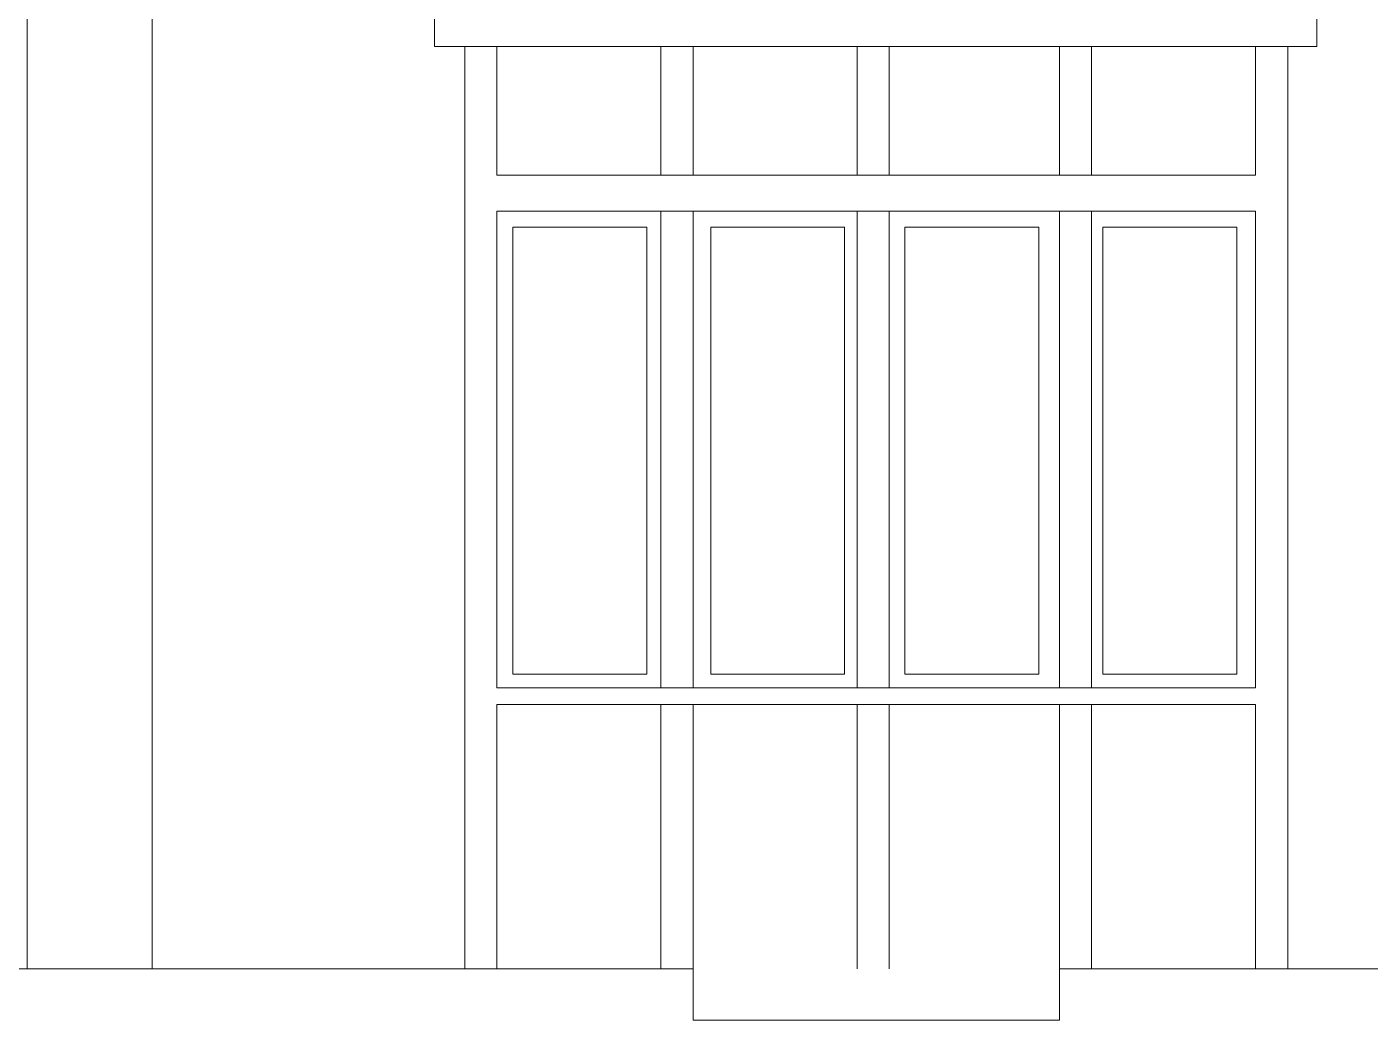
# Model space of a CAD drawing. Header units: centimetres. Extents: x -61 to 61, y -26 to 26.
# Drawn here: x 32.13 to 39.97, y -23.65 to -17.85 of the extents above; entities that cross this region are included whole.
import ezdxf

# ---------------------------------------------------------------- set-up
doc = ezdxf.new("R2010")
doc.units = ezdxf.units.CM
doc.header["$MEASUREMENT"] = 0
doc.layers.add('layer 1', color=7, linetype='Continuous')

msp = doc.modelspace()

# ---------------------------------------------------------------- linework, layer by layer
at = {"layer": 'layer 1', "color": 177, "lineweight": 9}
for points in [[(32.13613, -23.34542), (32.13613, -23.34542), (32.13613, -11.85017), (32.13613, -11.85017)], [(32.86598, -14.62487), (32.86598, -14.62487), (32.86598, -23.34542), (32.86598, -23.34542)], [(34.68847, -22.55723), (34.68847, -22.55723), (34.68847, -17.96336), (34.68847, -17.96336)], [(34.87619, -18.71528), (34.87619, -18.71528), (34.87619, -17.96336), (34.87619, -17.96336)], [(35.83267, -18.71528), (35.83267, -18.71528), (35.83267, -17.96336), (35.83267, -17.96336)], [(36.02038, -18.71528), (36.02038, -18.71528), (36.02038, -17.96336), (36.02038, -17.96336)], [(36.97687, -18.71528), (36.97687, -18.71528), (36.97687, -17.96336), (36.97687, -17.96336)], [(37.16458, -18.71528), (37.16458, -18.71528), (37.16458, -17.96336), (37.16458, -17.96336)], [(38.15771, -18.71528), (38.15771, -18.71528), (38.15771, -17.96336), (38.15771, -17.96336)], [(38.34543, -18.71528), (38.34543, -18.71528), (38.34543, -17.96336), (38.34543, -17.96336)], [(39.30191, -18.71528), (39.30191, -18.71528), (39.30191, -17.96336), (39.30191, -17.96336)], [(39.48962, -22.55723), (39.48962, -22.55723), (39.48962, -17.96336), (39.48962, -17.96336)], [(34.87619, -18.71528), (34.87619, -18.71528), (39.30191, -18.71528), (39.30191, -18.71528)], [(34.87619, -20.69372), (34.87619, -20.69372), (34.87619, -18.92427), (34.87619, -18.92427)], [(34.87619, -18.92427), (34.87619, -18.92427), (39.30191, -18.92427), (39.30191, -18.92427)], [(35.83267, -20.69372), (35.83267, -20.69372), (35.83267, -18.92427), (35.83267, -18.92427)], [(36.02038, -20.69372), (36.02038, -20.69372), (36.02038, -18.92427), (36.02038, -18.92427)], [(36.97687, -20.69372), (36.97687, -20.69372), (36.97687, -18.92427), (36.97687, -18.92427)], [(37.16458, -20.69372), (37.16458, -20.69372), (37.16458, -18.92427), (37.16458, -18.92427)], [(38.15771, -20.69372), (38.15771, -20.69372), (38.15771, -18.92427), (38.15771, -18.92427)], [(38.34543, -20.69372), (38.34543, -20.69372), (38.34543, -18.92427), (38.34543, -18.92427)], [(39.30191, -20.69372), (39.30191, -20.69372), (39.30191, -18.92427), (39.30191, -18.92427)], [(34.87619, -20.69372), (34.87619, -20.69372), (34.87619, -20.80715), (34.87619, -20.80715)], [(35.83267, -20.69372), (35.83267, -20.69372), (35.83267, -20.80715), (35.83267, -20.80715)], [(36.02038, -20.69372), (36.02038, -20.69372), (36.02038, -20.80715), (36.02038, -20.80715)], [(36.97687, -20.69372), (36.97687, -20.69372), (36.97687, -20.80715), (36.97687, -20.80715)], [(37.16458, -20.69372), (37.16458, -20.69372), (37.16458, -20.80715), (37.16458, -20.80715)], [(38.15771, -20.69372), (38.15771, -20.69372), (38.15771, -20.80715), (38.15771, -20.80715)], [(38.34543, -20.69372), (38.34543, -20.69372), (38.34543, -20.80715), (38.34543, -20.80715)], [(39.30191, -20.69372), (39.30191, -20.69372), (39.30191, -20.80715), (39.30191, -20.80715)], [(34.87619, -21.70563), (34.87619, -21.70563), (34.87619, -20.80715), (34.87619, -20.80715)], [(35.83267, -21.70563), (35.83267, -21.70563), (35.83267, -20.80715), (35.83267, -20.80715)], [(36.02038, -21.70563), (36.02038, -21.70563), (36.02038, -20.80715), (36.02038, -20.80715)], [(36.97687, -21.70563), (36.97687, -21.70563), (36.97687, -20.80715), (36.97687, -20.80715)], [(37.16458, -21.70563), (37.16458, -21.70563), (37.16458, -20.80715), (37.16458, -20.80715)], [(38.15771, -21.70563), (38.15771, -21.70563), (38.15771, -20.80715), (38.15771, -20.80715)], [(38.34543, -21.70563), (38.34543, -21.70563), (38.34543, -20.80715), (38.34543, -20.80715)], [(39.30191, -21.70563), (39.30191, -21.70563), (39.30191, -20.80715), (39.30191, -20.80715)], [(34.87619, -21.70563), (34.87619, -21.70563), (39.30191, -21.70563), (39.30191, -21.70563)], [(34.87619, -22.55723), (34.87619, -22.55723), (34.87619, -21.80462), (34.87619, -21.80462)], [(34.87619, -21.80462), (34.87619, -21.80462), (39.30191, -21.80462), (39.30191, -21.80462)], [(35.83267, -23.34542), (35.83267, -23.34542), (35.83267, -21.80462), (35.83267, -21.80462)], [(36.02038, -23.34542), (36.02038, -23.34542), (36.02038, -21.80462), (36.02038, -21.80462)], [(36.97687, -23.21108), (36.97687, -23.21108), (36.97687, -21.80462), (36.97687, -21.80462)], [(37.16458, -23.25688), (37.16458, -23.25688), (37.16458, -21.80462), (37.16458, -21.80462)], [(38.15771, -23.34542), (38.15771, -23.34542), (38.15771, -21.80462), (38.15771, -21.80462)], [(38.34543, -23.34542), (38.34543, -23.34542), (38.34543, -21.80462), (38.34543, -21.80462)], [(39.30191, -22.55723), (39.30191, -22.55723), (39.30191, -21.80462), (39.30191, -21.80462)], [(34.68847, -22.55723), (34.68847, -22.55723), (34.68847, -23.34542), (34.68847, -23.34542)], [(34.87619, -22.55723), (34.87619, -22.55723), (34.87619, -23.34542), (34.87619, -23.34542)], [(39.30191, -22.55723), (39.30191, -22.55723), (39.30191, -23.34542), (39.30191, -23.34542)], [(39.48962, -22.55723), (39.48962, -22.55723), (39.48962, -23.34542), (39.48962, -23.34542)], [(36.97687, -23.21108), (36.97687, -23.21108), (36.97687, -23.34542), (36.97687, -23.34542)], [(37.16458, -23.25688), (37.16458, -23.25688), (37.16458, -23.34542), (37.16458, -23.34542)]]:
    msp.add_open_spline(points, degree=3, dxfattribs=at)
msp.add_open_spline([(34.51247, -17.7535), (34.51247, -17.7535), (34.51247, -17.96336), (34.51247, -17.96336), (34.51247, -17.96336), (34.51247, -17.96336), (39.66, -17.96336), (39.66, -17.96336), (39.66, -17.96336), (39.66, -17.96336), (39.66, -17.7535), (39.66, -17.7535)], degree=3, knots=[0, 0, 0, 0, 0.25, 0.25, 0.25, 0.25, 0.5, 0.5, 0.5, 0.5, 1, 1, 1, 1], dxfattribs=at)
at = {"layer": 'layer 1', "color": 242, "lineweight": 9}
for points in [[(34.96903, -19.01919), (34.96903, -19.01919), (35.74996, -19.01919), (35.74996, -19.01919), (35.74996, -19.01919), (35.74996, -19.01919), (35.74996, -21.62595), (35.74996, -21.62595), (35.74996, -21.62595), (35.74996, -21.62595), (34.96903, -21.62595), (34.96903, -21.62595), (34.96903, -21.62595), (34.96903, -21.62595), (34.96903, -19.01919), (34.96903, -19.01919)], [(36.12392, -19.01919), (36.12392, -19.01919), (36.90485, -19.01919), (36.90485, -19.01919), (36.90485, -19.01919), (36.90485, -19.01919), (36.90485, -21.62595), (36.90485, -21.62595), (36.90485, -21.62595), (36.90485, -21.62595), (36.12392, -21.62595), (36.12392, -21.62595), (36.12392, -21.62595), (36.12392, -21.62595), (36.12392, -19.01919), (36.12392, -19.01919)], [(37.25682, -19.01919), (37.25682, -19.01919), (38.03775, -19.01919), (38.03775, -19.01919), (38.03775, -19.01919), (38.03775, -19.01919), (38.03775, -21.62595), (38.03775, -21.62595), (38.03775, -21.62595), (38.03775, -21.62595), (37.25682, -21.62595), (37.25682, -21.62595), (37.25682, -21.62595), (37.25682, -21.62595), (37.25682, -19.01919), (37.25682, -19.01919)], [(38.41172, -19.01919), (38.41172, -19.01919), (39.19265, -19.01919), (39.19265, -19.01919), (39.19265, -19.01919), (39.19265, -19.01919), (39.19265, -21.62595), (39.19265, -21.62595), (39.19265, -21.62595), (39.19265, -21.62595), (38.41172, -21.62595), (38.41172, -21.62595), (38.41172, -21.62595), (38.41172, -21.62595), (38.41172, -19.01919), (38.41172, -19.01919)]]:
    msp.add_open_spline(points, degree=3, knots=[0, 0, 0, 0, 0.2, 0.2, 0.2, 0.2, 0.4, 0.4, 0.4, 0.4, 0.6, 0.6, 0.6, 0.6, 1, 1, 1, 1], dxfattribs=at)
at = {"layer": 'layer 1', "color": 250, "lineweight": 9}
for points in [[(32.13613, -23.34541), (32.13613, -23.34541), (27.31262, -23.34541), (27.31262, -23.34541)], [(32.13613, -23.34541), (32.13613, -23.34541), (36.02038, -23.34541), (36.02038, -23.34541)], [(36.02038, -23.34541), (36.02038, -23.34541), (36.02038, -23.64541), (36.02038, -23.64541)], [(38.15771, -23.34541), (38.15771, -23.34541), (42.45479, -23.34541), (42.45479, -23.34541)], [(38.15771, -23.34541), (38.15771, -23.34541), (38.15771, -23.64541), (38.15771, -23.64541)], [(38.15771, -23.64537), (38.15771, -23.64537), (36.02038, -23.6449), (36.02038, -23.6449)]]:
    msp.add_open_spline(points, degree=3, dxfattribs=at)

doc.saveas('drawing.dxf')
